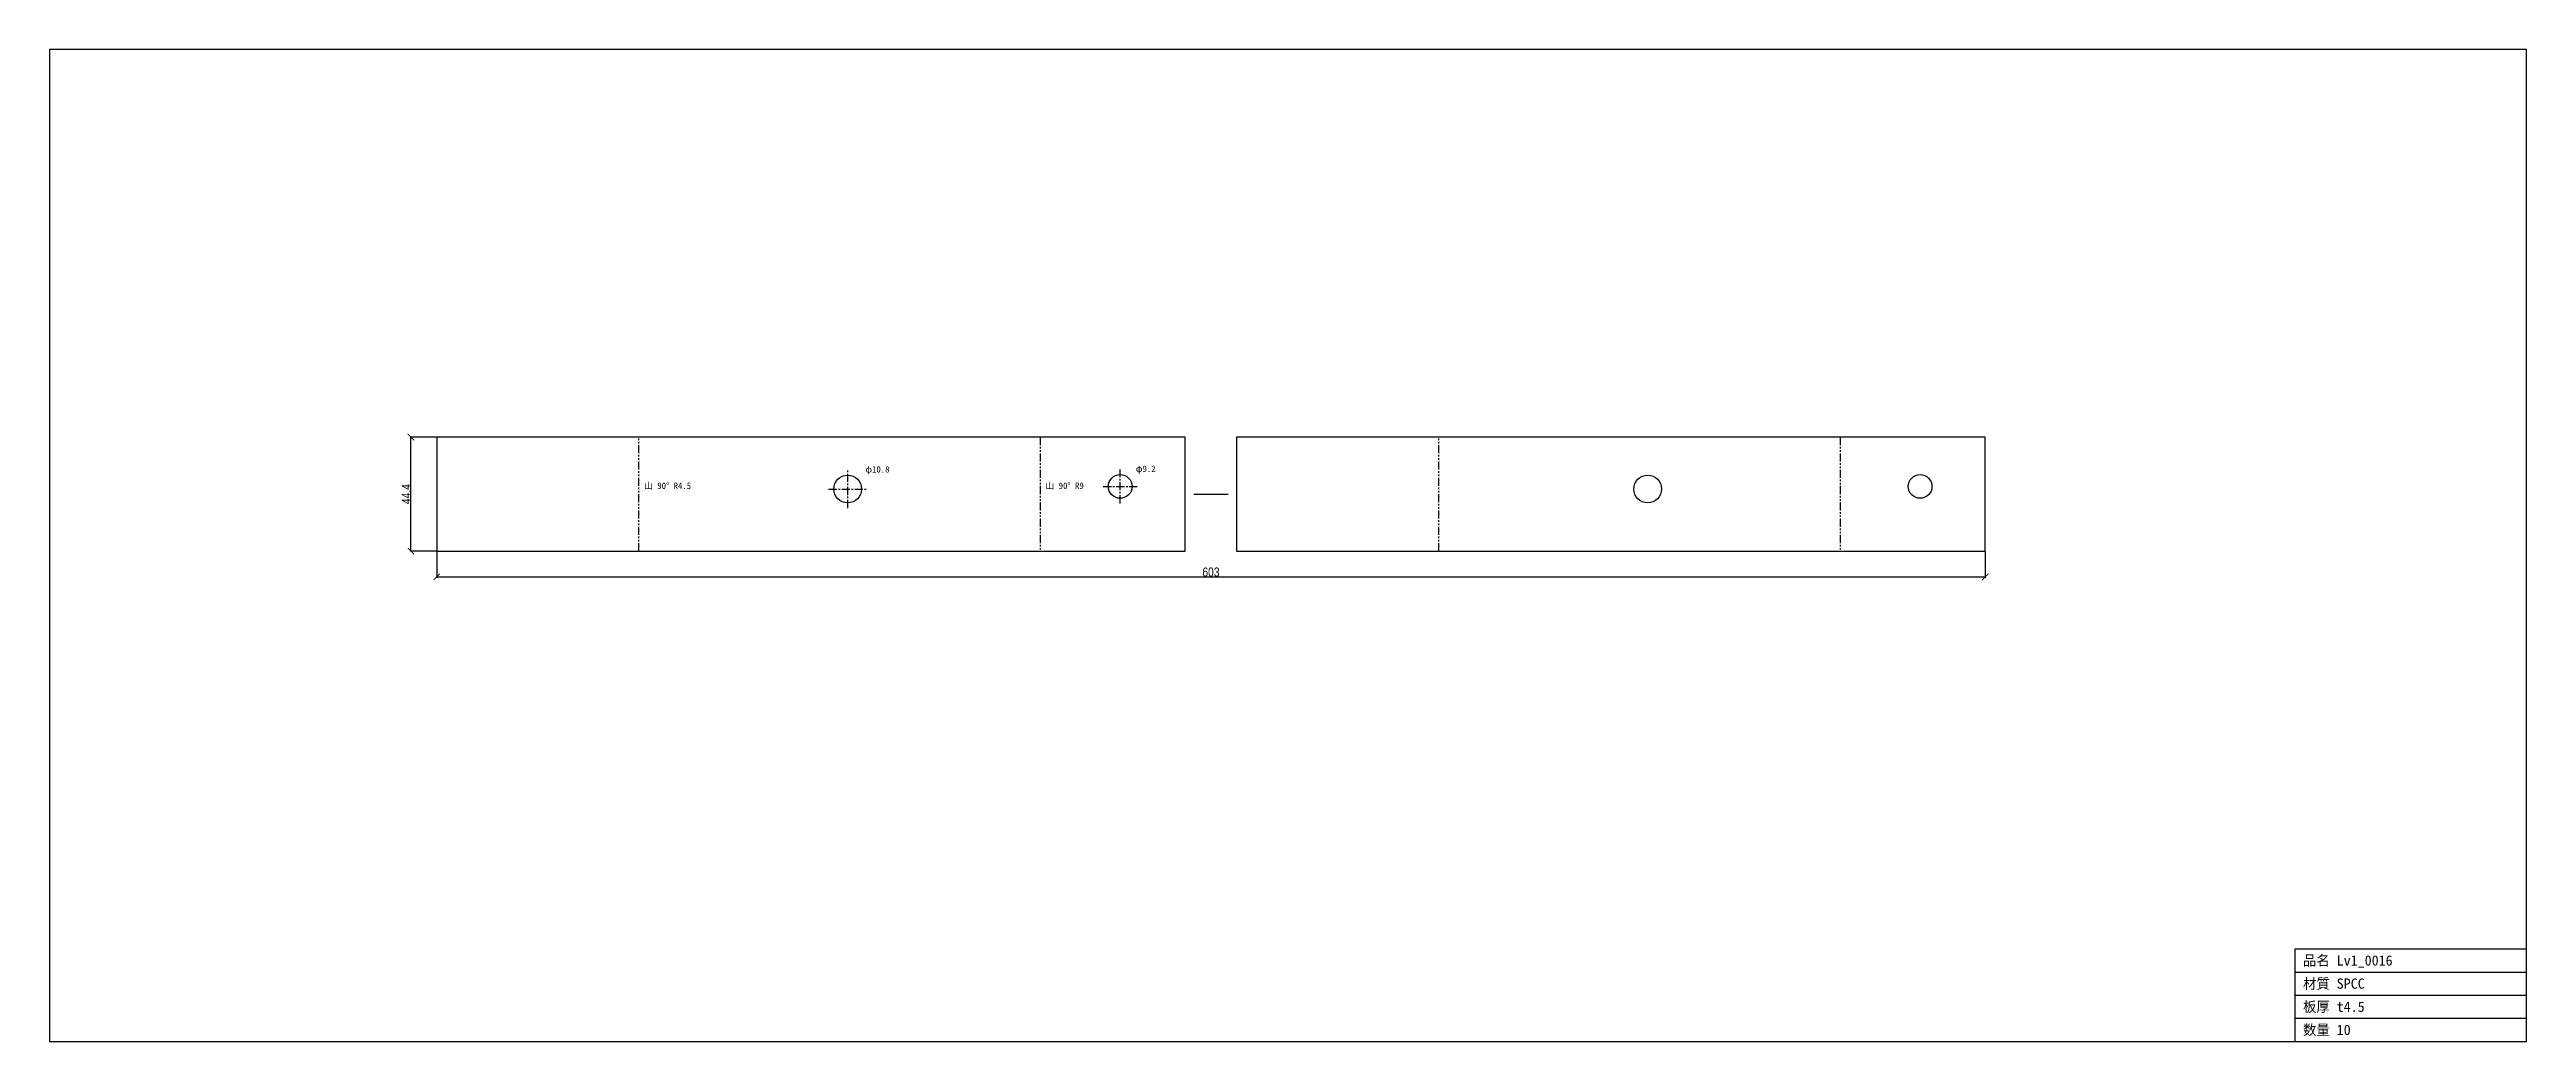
# Model space of a CAD drawing. Header units: millimetres. Extents: x -235 to 730, y -191 to 195.
import ezdxf

# ---------------------------------------------------------------- set-up
doc = ezdxf.new("R2010")
doc.units = ezdxf.units.MM
doc.linetypes.add('CENTER', pattern=[5.08, 3.175, -0.635, 0.635, -0.635])
doc.linetypes.add('PHANTOM', pattern=[6.35, 3.175, -0.635, 0.635, -0.635, 0.635, -0.635])
for name, color, linetype in [('BEND', 7, 'Continuous'), ('CENTER', 7, 'Continuous'), ('CUT', 7, 'Continuous'), ('DIM', 7, 'Continuous'), ('FRAME', 7, 'Continuous'), ('MARK', 7, 'Continuous'), ('TEXT', 7, 'Continuous')]:
    doc.layers.add(name, color=color, linetype=linetype)
doc.styles.add('OpenSansCondensed-Light', font='OpenSansCondensed-Light.ttf')
doc.dimstyles.new('EZDXF', dxfattribs={"dimtxt": 0.25, "dimasz": 0.175, "dimexe": 0.375, "dimexo": 0.125, "dimgap": 0.1, "dimtad": 1, "dimlfac": 100, "dimzin": 12, "dimdsep": 46, "dimtxsty": 'OpenSansCondensed-Light', "dimblk": 'ARCHTICK', "dimcen": 2.5, "dimazin": 3, "dimtfac": 0.5, "dimtmove": 2, "dimatfit": 3})

# ---------------------------------------------------------------- blocks, each defined once
blk = doc.blocks.new('_ARCHTICK')
at = {"color": 0, "linetype": 'BYBLOCK', "const_width": 0.15}
blk.add_lwpolyline([(-0.5, -0.5), (0.5, 0.5)], dxfattribs=at)

msp = doc.modelspace()

# ---------------------------------------------------------------- linework, layer by layer
at = {"layer": 'BEND', "color": 4, "linetype": 'PHANTOM'}
for p, q in [((-5.3, 0), (-5.3, 44.41)), ((151, 44.41), (151, 0)), ((306.2, 0), (306.2, 44.41)), ((462.5, 44.41), (462.5, 0))]:
    msp.add_line(p, q, dxfattribs=at)
at = {"layer": 'CENTER', "color": 1, "linetype": 'CENTER'}
for p, q in [((76.04, 16.77), (76.04, 31.59)), ((182.15, 18.59), (182.15, 31.8)), ((68.63, 24.18), (83.45, 24.18)), ((175.54, 25.2), (188.75, 25.2))]:
    msp.add_line(p, q, dxfattribs=at)
at = {"layer": 'CUT'}
for p, q in [((-84.01, 44.41), (-84.01, 0)), ((207.5, 44.41), (-84.01, 44.41)), ((207.5, 0), (207.5, 44.41)), ((227.5, 44.41), (227.5, 0)), ((519, 44.41), (227.5, 44.41)), ((519, 0), (519, 44.41)), ((-84.01, 0), (207.5, 0)), ((227.5, 0), (519, 0))]:
    msp.add_line(p, q, dxfattribs=at)
for centre, radius in [((76.04, 24.18), 5.41), ((182.15, 25.2), 4.61), ((387.54, 24.18), 5.41), ((493.65, 25.2), 4.61)]:
    msp.add_circle(centre, radius, dxfattribs=at)
at = {"layer": 'FRAME'}
for p, q in [((729.75, 195.16), (-234.76, 195.16)), ((-234.76, 195.16), (-234.76, -190.75)), ((729.75, -190.75), (729.75, 195.16)), ((639.75, -190.75), (639.75, -154.75)), ((639.75, -154.75), (729.75, -154.75)), ((639.75, -163.75), (729.75, -163.75)), ((639.75, -172.75), (729.75, -172.75)), ((639.75, -181.75), (729.75, -181.75)), ((-234.76, -190.75), (729.75, -190.75))]:
    msp.add_line(p, q, dxfattribs=at)
at = {"layer": 'MARK'}
msp.add_line((210.83, 22.2), (224.16, 22.2), dxfattribs=at)

# ---------------------------------------------------------------- texts
at = {"layer": 'TEXT'}
for s, height, p in [('φ10.8', 2.5, (82.95, 30.59)), ('φ9.2', 2.5, (188.25, 30.8)), ('山 90° R4.5', 2.5, (-3.3, 24.2)), ('山 90° R9', 2.5, (153, 24.2)), ('品名 Lv1_0016', 4, (642.75, -161.25)), ('材質 SPCC', 4, (642.75, -170.25)), ('板厚 t4.5', 4, (642.75, -179.25)), ('数量 10', 4, (642.75, -188.25))]:
    msp.add_text(s, height=height, dxfattribs=at).set_placement(p)

# ---------------------------------------------------------------- dimensions: what is measured, and where the dimension line sits
at = {"layer": 'DIM'}
msp.add_linear_dim(base=(-94.01, 0), p1=(-84.01, 0), p2=(-84.01, 44.41), angle=90, dimstyle='EZDXF', override={"dimtxt": 3.5, "dimasz": 2.5, "dimdec": 1, "dimlfac": 1}, dxfattribs=at).render()
msp.add_linear_dim(base=(-84.01, -10), p1=(-84.01, 0), p2=(519, 0), dimstyle='EZDXF', override={"dimtxt": 3.5, "dimasz": 2.5, "dimdec": 1, "dimlfac": 1}, dxfattribs=at).render()

doc.saveas('drawing.dxf')
